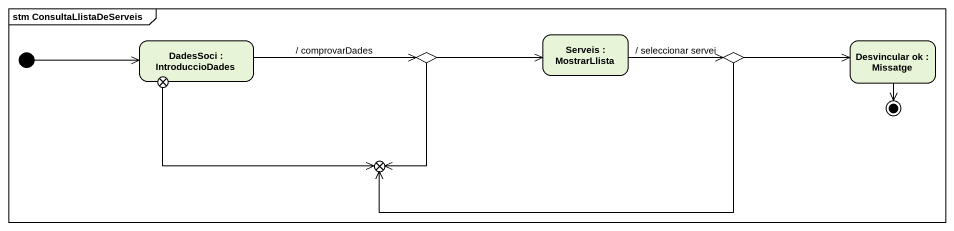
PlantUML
@startuml
mainframe stm ConsultaLlistaDeServeis
hide empty description
state "DadesSoci : IntroduccioDades" as DadesSoci
state choice1 <<choice>>
state "Serveis : MostrarLlista" as Serveis
state choice2 <<choice>>
state "Desvincular ok : Missatge" as Desvincular_ok
state exit1 <<choice>>
state exit2 <<choice>>
[*] -right-> DadesSoci
DadesSoci -right-> choice1 : / comprovarDades
choice1 -right-> Serveis
choice1 --> exit2
Serveis -right-> choice2 : / seleccionar servei
choice2 -right-> Desvincular_ok
choice2 -left-> exit2
exit1 -right-> exit2
Desvincular_ok --> [*]
@enduml
